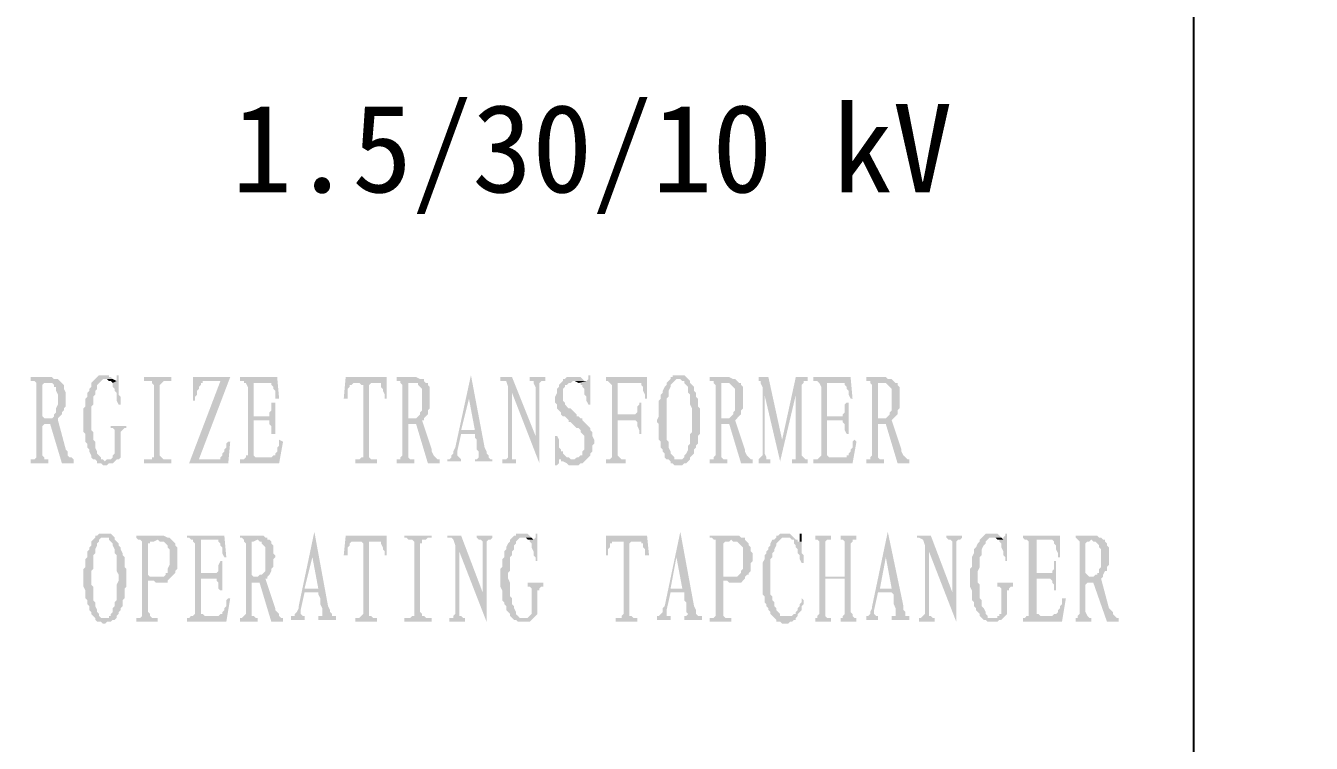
# Model space of a CAD drawing. Header units: millimetres. Extents: x 104637 to 116395, y -154925 to -148478.
# Drawn here: x 108614.83 to 108651.72, y -149843.07 to -149822.48 of the extents above; entities that cross this region are included whole.
import ezdxf

# ---------------------------------------------------------------- set-up
doc = ezdxf.new("R2010")
doc.units = ezdxf.units.MM
doc.header["$LTSCALE"] = 13
doc.linetypes.add('CENTER', pattern=[50.8, 31.75, -6.35, 6.35, -6.35])
doc.layers.get('0').update_dxf_attribs({"color": 1, "linetype": 'CENTER'})
for name, color, linetype in [('1', 4, 'Continuous'), ('2', 3, 'Continuous'), ('PDF_Geometry', 7, 'Continuous')]:
    doc.layers.add(name, color=color, linetype=linetype)
doc.styles.add('PDF FangSong', font='simfang.ttf')
doc.styles.get("Standard").update_dxf_attribs({"font": 'gbenor.shx', "bigfont": 'gbcbig.shx'})
doc.dimstyles.new('郁文书', dxfattribs={"dimscale": 15, "dimtxt": 3.5, "dimasz": 2.5, "dimexe": 1.5, "dimexo": 0, "dimgap": 0.5, "dimtad": 1, "dimtoh": 1, "dimtxsty": 'Standard', "dimcen": 2.5, "dimclrd": 3, "dimclre": 3, "dimclrt": 2, "dimadec": 0, "dimazin": 0, "dimtfac": 1, "dimtmove": 0, "dimatfit": 2, "dimfxl": 1, "dimarcsym": 0})

# ---------------------------------------------------------------- blocks, each defined once
blk = doc.blocks.new('A$C344F5E2E')
at = {"layer": '2', "linetype": 'Continuous', "transparency": 33554559}
for points in [[(112.149, 61.822), (111.587, 61.822), (111.587, 61.71), (111.643, 61.71), (111.699, 61.71), (111.756, 61.653), (111.756, 61.597), (111.756, 59.575), (111.756, 59.519), (111.699, 59.463), (111.587, 59.463), (111.587, 59.351), (112.093, 59.351), (112.093, 59.463), (112.036, 59.463), (111.98, 59.463), (111.98, 59.519), (111.924, 59.575), (111.924, 60.418), (111.98, 60.474), (112.036, 60.474), (112.093, 60.474), (112.149, 60.474), (112.373, 60.586), (112.093, 60.642), (112.036, 60.642), (111.98, 60.642), (111.924, 60.699), (111.924, 61.597), (111.98, 61.653), (112.036, 61.653), (112.093, 61.653), (112.486, 61.653), (112.43, 61.71), (112.373, 61.766), (112.317, 61.766), (112.261, 61.766), (112.205, 61.822)], [(112.486, 61.653), (112.093, 61.653), (112.149, 61.653), (112.205, 61.653), (112.261, 61.597), (112.261, 61.541), (112.317, 61.541), (112.317, 61.485), (112.317, 61.429), (112.373, 61.316), (112.373, 61.26), (112.373, 61.148), (112.373, 61.092), (112.373, 61.036), (112.317, 60.923), (112.317, 60.867), (112.317, 60.811), (112.261, 60.755), (112.261, 60.699), (112.205, 60.642), (112.149, 60.642), (112.093, 60.642), (112.373, 60.586), (112.373, 60.642), (112.43, 60.699), (112.486, 60.755), (112.486, 60.811), (112.542, 60.867), (112.542, 60.923), (112.598, 60.979), (112.598, 61.036), (112.598, 61.148), (112.598, 61.204), (112.598, 61.316), (112.598, 61.373), (112.542, 61.485), (112.542, 61.541), (112.542, 61.597)], [(113.721, 61.878), (113.665, 61.878), (113.553, 61.878), (113.497, 61.822), (113.441, 61.766), (113.384, 61.71), (113.328, 61.653), (113.328, 61.541), (113.272, 61.485), (113.272, 61.429), (113.216, 61.373), (113.216, 61.316), (113.216, 61.26), (113.16, 61.204), (113.16, 61.148), (113.16, 61.092), (113.16, 60.979), (113.104, 60.923), (113.104, 60.867), (113.104, 60.755), (113.104, 60.699), (113.104, 60.586), (113.104, 60.53), (113.104, 60.418), (113.104, 60.362), (113.104, 60.249), (113.16, 60.193), (113.16, 60.137), (113.16, 60.025), (113.16, 59.968), (113.216, 59.912), (113.216, 59.856), (113.216, 59.8), (113.272, 59.744), (113.272, 59.688), (113.328, 59.575), (113.328, 59.519), (113.384, 59.463), (113.441, 59.463), (113.497, 59.407), (113.497, 59.351), (113.553, 59.351), (113.609, 59.351), (113.665, 59.294), (113.721, 59.294), (113.778, 59.294), (113.834, 59.351), (113.89, 59.351), (113.946, 59.351), (114.002, 59.407), (113.721, 59.407), (113.665, 59.463), (113.609, 59.463), (113.609, 59.519), (113.553, 59.575), (113.497, 59.631), (113.497, 59.688), (113.441, 59.8), (113.441, 59.912), (113.441, 59.968), (113.384, 60.025), (113.384, 60.081), (113.384, 60.137), (113.384, 60.249), (113.328, 60.305), (113.328, 60.362), (113.328, 60.474), (113.328, 60.53), (113.328, 60.642), (113.328, 60.699), (113.328, 60.811), (113.328, 60.867), (113.328, 60.979), (113.384, 61.036), (113.384, 61.092), (113.384, 61.204), (113.384, 61.26), (113.441, 61.316), (113.441, 61.373), (113.441, 61.429), (113.497, 61.485), (113.497, 61.597), (113.553, 61.653), (113.609, 61.71), (113.665, 61.766), (113.721, 61.766), (113.946, 61.766), (113.89, 61.822), (113.834, 61.822), (113.834, 61.878), (113.778, 61.878)], [(113.946, 61.766), (113.721, 61.766), (113.778, 61.766), (113.834, 61.71), (113.89, 61.71), (113.946, 61.653), (114.058, 61.71)], [(114.115, 61.878), (114.058, 61.878), (114.058, 61.822), (114.058, 61.71), (113.946, 61.653), (113.946, 61.597), (113.946, 61.541), (114.002, 61.485), (114.002, 61.429), (114.058, 61.373), (114.058, 61.26), (114.058, 61.148), (114.115, 61.036), (114.171, 61.036), (114.171, 61.092), (114.171, 61.204), (114.171, 61.26), (114.115, 61.316), (114.115, 61.429), (114.115, 61.485), (114.115, 61.541), (114.115, 61.597), (114.115, 61.653), (114.115, 61.71), (114.115, 61.822)], [(115.631, 61.822), (114.845, 61.822), (114.845, 61.71), (114.957, 61.71), (115.013, 61.71), (115.069, 61.71), (115.069, 61.653), (115.126, 61.597), (115.126, 61.541), (115.126, 59.575), (115.126, 59.519), (115.069, 59.519), (115.069, 59.463), (115.013, 59.463), (114.901, 59.463), (114.845, 59.463), (114.845, 59.351), (115.631, 59.351), (115.631, 59.463), (115.575, 59.463), (115.519, 59.463), (115.463, 59.463), (115.406, 59.463), (115.35, 59.519), (115.294, 59.575), (115.294, 61.597), (115.35, 61.653), (115.406, 61.71), (115.463, 61.71), (115.519, 61.71), (115.631, 61.71)], [(117.316, 61.822), (117.035, 61.71), (116.137, 59.351), (116.417, 59.463)], [(117.316, 61.822), (116.249, 61.822), (116.249, 61.148), (116.305, 61.148), (116.305, 61.26), (116.361, 61.316), (116.361, 61.429), (116.417, 61.485), (116.417, 61.541), (116.474, 61.597), (116.474, 61.653), (116.53, 61.653), (116.53, 61.71), (117.035, 61.71)], [(118.664, 61.822), (117.597, 61.822), (117.597, 61.71), (117.653, 61.71), (117.709, 61.71), (117.709, 61.653), (118.439, 61.653), (118.496, 61.653), (118.496, 61.597), (118.552, 61.541), (118.552, 61.485), (118.608, 61.429), (118.608, 61.316), (118.608, 61.204), (118.72, 61.204)], [(117.709, 61.653), (117.765, 61.653), (117.822, 61.541), (117.822, 59.575), (117.765, 59.575), (117.765, 59.519), (117.709, 59.463), (118.159, 59.519), (118.102, 59.519), (118.046, 59.519), (117.99, 59.575), (117.99, 59.631), (117.99, 60.586), (118.383, 60.586), (117.99, 60.699), (117.99, 61.653), (118.439, 61.653)], [(121.809, 61.822), (120.63, 61.822), (120.574, 61.204), (120.686, 61.204), (120.686, 61.316), (120.686, 61.429), (120.686, 61.485), (120.742, 61.541), (120.742, 61.597), (120.798, 61.597), (120.855, 61.653), (120.911, 61.653)], [(121.809, 61.822), (120.911, 61.653), (121.585, 61.653), (121.641, 61.653), (121.641, 61.597), (121.641, 61.541), (121.697, 61.485), (121.697, 61.429), (121.753, 61.316), (121.753, 61.204), (121.809, 61.204)], [(120.911, 61.653), (120.967, 61.653), (121.023, 61.653), (121.079, 61.597), (121.135, 61.597), (121.135, 59.575), (121.135, 59.519), (121.079, 59.519), (121.023, 59.463), (120.967, 59.463), (120.911, 59.463), (120.911, 59.351), (121.529, 59.351), (121.529, 59.463), (121.472, 59.463), (121.416, 59.463), (121.36, 59.463), (121.304, 59.519), (121.304, 59.575), (121.304, 61.597), (121.36, 61.653), (121.416, 61.653), (121.529, 61.653), (121.585, 61.653)], [(122.596, 61.822), (122.09, 61.822), (122.09, 61.71), (122.146, 61.71), (122.203, 61.71), (122.203, 61.653), (122.259, 61.597), (122.259, 59.575), (122.203, 59.519), (122.203, 59.463), (122.146, 59.463), (122.09, 59.463), (122.09, 59.351), (122.596, 59.351), (122.596, 59.463), (122.54, 59.463), (122.483, 59.463), (122.427, 59.519), (122.427, 59.575), (122.427, 60.418), (122.427, 60.474), (122.483, 60.474), (122.54, 60.474), (122.652, 60.474), (122.82, 60.586), (122.877, 60.586), (122.54, 60.642), (122.483, 60.642), (122.427, 60.642), (122.427, 60.699), (122.427, 61.597), (122.427, 61.653), (122.483, 61.653), (122.596, 61.653), (122.933, 61.653), (122.877, 61.71), (122.877, 61.766), (122.82, 61.766), (122.764, 61.766), (122.652, 61.822)], [(122.933, 61.653), (122.596, 61.653), (122.652, 61.653), (122.708, 61.653), (122.708, 61.597), (122.764, 61.541), (122.82, 61.485), (122.82, 61.429), (122.82, 61.316), (122.82, 61.26), (122.82, 61.148), (122.82, 61.092), (122.82, 61.036), (122.82, 60.923), (122.82, 60.867), (122.764, 60.811), (122.764, 60.755), (122.708, 60.699), (122.652, 60.642), (122.596, 60.642), (122.54, 60.642), (122.877, 60.586), (122.877, 60.642), (122.933, 60.699), (122.989, 60.755), (122.989, 60.811), (122.989, 60.867), (123.045, 60.923), (123.045, 60.979), (123.045, 61.036), (123.045, 61.148), (123.045, 61.204), (123.045, 61.316), (123.045, 61.373), (123.045, 61.485), (123.045, 61.541), (122.989, 61.597), (122.989, 61.653)], [(124.225, 61.878), (123.775, 59.8), (123.719, 59.688), (123.719, 59.631), (123.663, 59.575), (123.663, 59.519), (123.607, 59.463), (123.551, 59.463), (123.551, 59.407), (123.944, 59.407), (123.944, 59.463), (123.888, 59.519), (123.831, 59.575), (123.831, 59.688), (123.944, 60.193), (124.337, 60.193), (123.944, 60.305), (124.168, 61.204)], [(124.225, 61.878), (124.168, 61.204), (124.337, 60.305), (123.944, 60.305), (124.337, 60.193), (124.337, 60.081), (124.393, 60.025), (124.393, 59.968), (124.393, 59.856), (124.393, 59.8), (124.393, 59.744), (124.449, 59.688), (124.449, 59.631), (124.449, 59.575), (124.449, 59.519), (124.393, 59.463), (124.337, 59.463), (124.337, 59.407), (124.842, 59.407), (124.842, 59.463), (124.786, 59.463), (124.73, 59.519), (124.73, 59.575), (124.674, 59.631), (124.674, 59.688), (124.618, 59.8)], [(125.404, 61.822), (125.067, 61.822), (125.067, 61.71), (125.123, 61.71), (125.179, 61.71), (125.236, 61.71), (125.292, 61.541), (125.404, 61.373), (126.19, 59.351), (126.078, 60.137)], [(126.359, 61.822), (125.91, 61.822), (125.91, 61.71), (125.966, 61.71), (126.022, 61.71), (126.022, 61.653), (126.078, 61.541), (126.078, 60.137), (126.19, 59.351), (126.19, 61.597), (126.19, 61.653), (126.247, 61.71), (126.359, 61.71)], [(127.089, 61.822), (127.033, 61.822), (126.977, 61.822), (126.921, 61.766), (126.864, 61.766), (126.864, 61.71), (126.808, 61.653), (126.752, 61.597), (126.752, 61.541), (126.696, 61.485), (126.696, 61.429), (126.696, 61.373), (126.64, 61.26), (126.64, 61.204), (126.64, 61.092), (126.696, 61.036), (126.696, 60.979), (126.696, 60.923), (126.752, 60.867), (126.808, 60.811), (126.808, 60.755), (126.864, 60.699), (126.921, 60.699), (126.977, 60.642), (127.033, 60.586), (127.033, 60.53), (127.089, 60.53), (127.145, 60.474), (127.201, 60.418), (127.258, 60.362), (127.314, 60.362), (127.37, 60.305), (127.37, 60.249), (127.426, 60.193), (127.482, 60.137), (127.482, 60.081), (127.482, 60.025), (127.482, 59.968), (127.482, 59.856), (127.482, 59.8), (127.482, 59.744), (127.426, 59.688), (127.426, 59.631), (127.426, 59.575), (127.37, 59.575), (127.314, 59.519), (127.258, 59.519), (127.201, 59.463), (127.145, 59.463), (126.752, 59.463), (126.808, 59.463), (126.808, 59.407), (126.864, 59.407), (126.977, 59.351), (127.033, 59.294), (127.089, 59.294), (127.201, 59.294), (127.258, 59.294), (127.314, 59.294), (127.37, 59.351), (127.426, 59.351), (127.482, 59.407), (127.538, 59.463), (127.595, 59.519), (127.651, 59.575), (127.651, 59.631), (127.707, 59.688), (127.707, 59.744), (127.707, 59.856), (127.763, 59.912), (127.763, 59.968), (127.763, 60.025), (127.707, 60.137), (127.707, 60.193), (127.707, 60.249), (127.651, 60.305), (127.651, 60.362), (127.595, 60.418), (127.538, 60.474), (127.482, 60.53), (127.426, 60.586), (127.426, 60.642), (127.37, 60.642), (127.314, 60.699), (127.258, 60.699), (127.258, 60.755), (127.201, 60.811), (127.145, 60.867), (127.089, 60.923), (127.033, 60.923), (126.977, 60.979), (126.921, 61.036), (126.921, 61.092), (126.864, 61.148), (126.864, 61.204), (126.864, 61.26), (126.864, 61.316), (126.864, 61.373), (126.864, 61.485), (126.921, 61.541), (126.921, 61.597), (126.977, 61.597), (127.033, 61.653), (127.089, 61.653), (127.145, 61.71), (127.201, 61.71), (127.482, 61.71), (127.426, 61.766), (127.37, 61.822), (127.314, 61.822), (127.258, 61.822), (127.201, 61.822)], [(127.482, 61.71), (127.201, 61.71), (127.314, 61.653), (127.538, 61.71)], [(127.651, 61.878), (127.595, 61.878), (127.595, 61.766), (127.538, 61.71), (127.314, 61.653), (127.37, 61.653), (127.37, 61.597), (127.426, 61.597), (127.426, 61.541), (127.482, 61.485), (127.482, 61.429), (127.482, 61.316), (127.538, 61.26), (127.538, 61.148), (127.595, 61.036), (127.651, 61.036)], [(129.28, 61.822), (128.1, 61.822), (128.1, 61.71), (128.156, 61.71), (129.111, 61.653), (129.111, 61.597), (129.167, 61.541), (129.167, 61.485), (129.167, 61.429), (129.223, 61.316), (129.223, 61.204), (129.28, 61.204)], [(128.156, 61.71), (128.212, 61.653), (128.269, 61.597), (128.269, 61.541), (128.269, 59.519), (128.212, 59.463), (128.156, 59.463), (128.1, 59.463), (128.1, 59.351), (128.662, 59.351), (128.662, 59.463), (128.606, 59.463), (128.549, 59.463), (128.493, 59.519), (128.437, 59.575), (128.437, 60.586), (128.943, 60.586), (128.437, 60.755), (128.437, 61.653), (129.111, 61.653)], [(130.234, 61.878), (130.178, 61.878), (130.066, 61.878), (130.01, 61.878), (130.01, 61.822), (129.954, 61.822), (129.954, 61.766), (129.897, 61.71), (129.841, 61.653), (129.841, 61.597), (129.785, 61.541), (129.729, 61.429), (129.729, 61.373), (129.673, 61.316), (129.673, 61.26), (129.673, 61.204), (129.617, 61.148), (129.617, 61.092), (129.617, 60.979), (129.617, 60.923), (129.617, 60.867), (129.617, 60.755), (129.617, 60.699), (129.56, 60.586), (129.56, 60.53), (129.617, 60.474), (129.617, 60.418), (129.617, 60.305), (129.617, 60.249), (129.617, 60.193), (129.617, 60.081), (129.617, 60.025), (129.673, 59.968), (129.673, 59.912), (129.673, 59.8), (129.729, 59.744), (129.729, 59.688), (129.785, 59.631), (129.785, 59.519), (129.841, 59.463), (129.897, 59.463), (130.234, 59.463), (130.178, 59.463), (130.122, 59.463), (130.066, 59.463), (130.066, 59.519), (130.01, 59.575), (129.954, 59.631), (129.954, 59.688), (129.897, 59.8), (129.897, 59.856), (129.897, 59.912), (129.897, 59.968), (129.841, 60.025), (129.841, 60.081), (129.841, 60.193), (129.841, 60.249), (129.841, 60.362), (129.841, 60.418), (129.841, 60.53), (129.841, 60.586), (129.841, 60.642), (129.841, 60.699), (129.841, 60.811), (129.841, 60.867), (129.841, 60.979), (129.841, 61.036), (129.841, 61.092), (129.841, 61.204), (129.897, 61.26), (129.897, 61.316), (129.897, 61.373), (129.897, 61.429), (129.954, 61.541), (129.954, 61.597), (130.01, 61.653), (130.066, 61.71), (130.122, 61.766), (130.178, 61.766), (130.459, 61.766), (130.403, 61.822), (130.347, 61.878), (130.291, 61.878)], [(130.459, 61.766), (130.178, 61.766), (130.234, 61.766), (130.291, 61.71), (130.347, 61.71), (130.347, 61.653), (130.403, 61.597), (130.459, 61.541), (130.459, 61.429), (130.459, 61.373), (130.515, 61.316), (130.515, 61.204), (130.515, 61.148), (130.515, 61.092), (130.515, 61.036), (130.571, 60.923), (130.571, 60.867), (130.571, 60.755), (130.571, 60.699), (130.571, 60.586), (130.571, 60.53), (130.571, 60.418), (130.571, 60.362), (130.571, 60.249), (130.515, 60.193), (130.515, 60.137), (130.515, 60.025), (130.515, 59.968), (130.515, 59.912), (130.459, 59.856), (130.459, 59.8), (130.459, 59.744), (130.403, 59.631), (130.347, 59.575), (130.347, 59.519), (130.291, 59.463), (130.234, 59.463), (129.897, 59.463), (129.954, 59.407), (129.954, 59.351), (130.01, 59.351), (130.066, 59.294), (130.122, 59.294), (130.178, 59.294), (130.234, 59.294), (130.291, 59.294), (130.347, 59.351), (130.403, 59.351), (130.459, 59.407), (130.515, 59.463), (130.515, 59.519), (130.571, 59.575), (130.628, 59.631), (130.628, 59.688), (130.628, 59.744), (130.684, 59.8), (130.684, 59.856), (130.74, 59.912), (130.74, 59.968), (130.74, 60.081), (130.74, 60.137), (130.796, 60.193), (130.796, 60.305), (130.796, 60.362), (130.796, 60.418), (130.796, 60.53), (130.796, 60.586), (130.796, 60.642), (130.796, 60.755), (130.796, 60.811), (130.796, 60.923), (130.74, 60.979), (130.74, 61.036), (130.74, 61.148), (130.74, 61.204), (130.684, 61.26), (130.684, 61.316), (130.684, 61.373), (130.628, 61.429), (130.628, 61.541), (130.571, 61.597), (130.515, 61.653), (130.515, 61.71)], [(131.582, 61.822), (131.077, 61.822), (131.077, 61.71), (131.133, 61.71), (131.189, 61.71), (131.189, 61.653), (131.245, 61.597), (131.245, 59.575), (131.189, 59.519), (131.189, 59.463), (131.133, 59.463), (131.077, 59.463), (131.077, 59.351), (131.582, 59.351), (131.582, 59.463), (131.526, 59.463), (131.47, 59.463), (131.414, 59.519), (131.414, 59.575), (131.414, 60.418), (131.414, 60.474), (131.47, 60.474), (131.526, 60.474), (131.639, 60.474), (131.807, 60.586), (131.526, 60.642), (131.47, 60.642), (131.414, 60.642), (131.414, 60.699), (131.414, 61.597), (131.414, 61.653), (131.47, 61.653), (131.526, 61.653), (131.919, 61.653), (131.863, 61.71), (131.807, 61.766), (131.751, 61.766), (131.639, 61.822)], [(131.919, 61.653), (131.526, 61.653), (131.639, 61.653), (131.695, 61.597), (131.751, 61.541), (131.807, 61.485), (131.807, 61.429), (131.807, 61.316), (131.807, 61.26), (131.807, 61.148), (131.807, 61.092), (131.807, 61.036), (131.807, 60.923), (131.807, 60.867), (131.751, 60.811), (131.751, 60.755), (131.695, 60.699), (131.639, 60.642), (131.582, 60.642), (131.526, 60.642), (131.807, 60.586), (131.863, 60.642), (131.919, 60.699), (131.976, 60.755), (131.976, 60.811), (131.976, 60.867), (132.032, 60.923), (132.032, 60.979), (132.032, 61.036), (132.032, 61.148), (132.032, 61.204), (132.032, 61.316), (132.032, 61.373), (132.032, 61.485), (132.032, 61.541), (131.976, 61.597), (131.976, 61.653)], [(132.762, 61.822), (132.481, 61.822), (132.481, 61.71), (132.537, 61.71), (132.537, 61.653), (132.593, 61.541), (132.65, 61.316), (133.099, 59.407), (133.155, 60.025)], [(133.885, 61.822), (133.548, 61.822), (133.155, 60.025), (133.099, 59.407), (133.548, 61.316), (133.717, 61.541), (133.717, 61.597), (133.773, 61.653), (133.773, 61.71), (133.829, 61.71), (133.885, 61.71)], [(135.121, 61.822), (134.054, 61.822), (134.054, 61.71), (134.11, 61.71), (134.166, 61.71), (134.222, 61.653), (134.896, 61.653), (134.952, 61.653), (134.952, 61.597), (135.009, 61.541), (135.009, 61.485), (135.065, 61.429), (135.065, 61.316), (135.121, 61.204), (135.177, 61.204)], [(134.222, 61.653), (134.278, 61.541), (134.278, 59.575), (134.222, 59.519), (134.166, 59.463), (134.615, 59.519), (134.559, 59.519), (134.503, 59.519), (134.447, 59.575), (134.447, 59.631), (134.447, 60.586), (134.896, 60.586), (134.447, 60.699), (134.447, 61.653), (134.896, 61.653)], [(136.076, 61.822), (135.57, 61.822), (135.57, 61.71), (135.626, 61.71), (135.683, 61.71), (135.683, 61.653), (135.739, 61.597), (135.739, 59.575), (135.683, 59.519), (135.683, 59.463), (135.626, 59.463), (135.57, 59.463), (135.57, 59.351), (136.076, 59.351), (136.076, 59.463), (136.02, 59.463), (135.963, 59.463), (135.907, 59.519), (135.907, 59.575), (135.907, 60.418), (135.907, 60.474), (135.963, 60.474), (136.02, 60.474), (136.132, 60.474), (136.3, 60.586), (136.02, 60.642), (135.963, 60.642), (135.907, 60.642), (135.907, 60.699), (135.907, 61.597), (135.907, 61.653), (135.963, 61.653), (136.02, 61.653), (136.413, 61.653), (136.357, 61.71), (136.3, 61.766), (136.188, 61.766), (136.132, 61.822)], [(136.413, 61.653), (136.02, 61.653), (136.076, 61.653), (136.132, 61.653), (136.188, 61.597), (136.244, 61.541), (136.3, 61.485), (136.3, 61.429), (136.3, 61.316), (136.3, 61.26), (136.3, 61.148), (136.3, 61.092), (136.3, 61.036), (136.3, 60.923), (136.3, 60.867), (136.244, 60.811), (136.244, 60.755), (136.188, 60.699), (136.132, 60.642), (136.076, 60.642), (136.02, 60.642), (136.3, 60.586), (136.357, 60.642), (136.413, 60.699), (136.469, 60.755), (136.469, 60.811), (136.469, 60.867), (136.525, 60.923), (136.525, 60.979), (136.525, 61.036), (136.525, 61.148), (136.525, 61.204), (136.525, 61.316), (136.525, 61.373), (136.525, 61.485), (136.525, 61.541), (136.469, 61.597), (136.469, 61.653)], [(125.292, 61.541), (125.292, 59.575), (125.292, 59.519), (125.236, 59.463), (125.179, 59.463), (125.123, 59.463), (125.123, 59.351), (125.516, 59.351), (125.516, 59.463), (125.46, 59.463), (125.404, 59.463), (125.404, 59.519), (125.404, 59.575), (125.404, 61.373)], [(132.593, 61.541), (132.593, 59.575), (132.537, 59.519), (132.481, 59.463), (132.481, 59.351), (132.818, 59.351), (132.818, 59.463), (132.762, 59.463), (132.706, 59.463), (132.706, 59.519), (132.65, 59.631), (132.65, 61.316)], [(133.717, 61.541), (133.548, 61.316), (133.548, 59.575), (133.548, 59.519), (133.548, 59.463), (133.492, 59.463), (133.436, 59.463), (133.436, 59.351), (133.885, 59.351), (133.885, 59.463), (133.829, 59.463), (133.773, 59.519), (133.717, 59.575)], [(118.608, 61.092), (118.496, 61.092), (118.496, 61.036), (118.496, 60.979), (118.496, 60.867), (118.439, 60.811), (118.439, 60.755), (118.439, 60.699), (117.99, 60.699), (118.383, 60.586), (118.439, 60.586), (118.439, 60.53), (118.439, 60.474), (118.496, 60.418), (118.496, 60.305), (118.496, 60.193), (118.608, 60.193)], [(129.111, 61.092), (129.055, 61.092), (129.055, 61.036), (128.999, 60.979), (128.999, 60.867), (128.999, 60.811), (128.943, 60.755), (128.437, 60.755), (128.943, 60.586), (128.999, 60.53), (128.999, 60.474), (128.999, 60.418), (129.055, 60.305), (129.055, 60.193), (129.111, 60.193)], [(135.065, 61.092), (135.009, 61.092), (134.952, 61.036), (134.952, 60.979), (134.952, 60.867), (134.952, 60.811), (134.896, 60.755), (134.896, 60.699), (134.447, 60.699), (134.896, 60.586), (134.896, 60.53), (134.952, 60.474), (134.952, 60.418), (134.952, 60.305), (135.009, 60.193), (135.065, 60.193)], [(112.373, 60.586), (112.149, 60.474), (112.486, 59.351), (112.823, 59.351), (112.823, 59.463), (112.767, 59.519), (112.71, 59.519), (112.654, 59.575), (112.654, 59.688), (112.598, 59.744)], [(122.82, 60.586), (122.652, 60.474), (122.989, 59.351), (123.326, 59.351), (123.326, 59.463), (123.27, 59.463), (123.214, 59.519), (123.157, 59.575), (123.101, 59.688), (123.101, 59.744)], [(131.807, 60.586), (131.639, 60.474), (131.976, 59.351), (132.313, 59.351), (132.313, 59.463), (132.256, 59.463), (132.2, 59.519), (132.144, 59.575), (132.088, 59.688), (132.088, 59.744)], [(136.3, 60.586), (136.132, 60.474), (136.469, 59.351), (136.806, 59.351), (136.806, 59.463), (136.75, 59.463), (136.694, 59.519), (136.637, 59.575), (136.581, 59.688), (136.581, 59.744)], [(114.339, 60.418), (113.89, 60.418), (113.89, 60.362), (113.946, 60.362), (114.002, 60.305), (114.002, 60.249), (114.002, 60.137), (114.002, 60.025), (114.002, 59.912), (114.002, 59.856), (114.002, 59.744), (114.002, 59.688), (114.002, 59.631), (113.946, 59.575), (113.946, 59.519), (113.89, 59.463), (113.834, 59.463), (113.778, 59.463), (113.721, 59.407), (114.002, 59.407), (114.058, 59.463), (114.115, 59.463), (114.171, 59.519), (114.171, 59.575), (114.171, 60.193), (114.171, 60.249), (114.227, 60.305), (114.283, 60.362), (114.339, 60.362)], [(117.316, 59.968), (117.26, 59.968), (117.204, 59.912), (117.204, 59.8), (117.148, 59.744), (117.148, 59.688), (117.091, 59.631), (117.091, 59.575), (117.035, 59.519), (117.035, 59.463), (116.417, 59.463), (116.137, 59.351), (117.26, 59.351)], [(118.72, 60.025), (118.72, 59.968), (118.72, 59.856), (118.664, 59.8), (118.664, 59.744), (118.664, 59.688), (118.608, 59.631), (118.608, 59.575), (118.552, 59.575), (118.496, 59.519), (118.439, 59.519), (118.383, 59.519), (118.327, 59.519), (118.215, 59.519), (118.159, 59.519), (117.709, 59.463), (117.653, 59.463), (117.597, 59.463), (117.597, 59.351), (118.72, 59.351), (118.833, 59.968)], [(126.696, 60.137), (126.64, 60.137), (126.64, 59.294), (126.696, 59.294), (126.752, 59.351), (126.752, 59.407), (126.752, 59.463), (127.145, 59.463), (127.089, 59.463), (127.033, 59.519), (126.977, 59.519), (126.921, 59.575), (126.864, 59.631), (126.864, 59.688), (126.808, 59.688), (126.808, 59.744), (126.752, 59.8), (126.752, 59.912), (126.752, 59.968), (126.752, 60.025)], [(135.233, 60.025), (135.177, 59.968), (135.177, 59.856), (135.177, 59.8), (135.121, 59.744), (135.121, 59.688), (135.065, 59.631), (135.065, 59.575), (135.009, 59.575), (135.009, 59.519), (134.952, 59.519), (134.84, 59.519), (134.784, 59.519), (134.728, 59.519), (134.615, 59.519), (134.166, 59.463), (134.11, 59.463), (134.054, 59.463), (134.054, 59.351), (135.177, 59.351), (135.289, 59.968)], [(113.721, 57.329), (113.665, 57.329), (113.609, 57.329), (113.553, 57.329), (113.497, 57.272), (113.441, 57.272), (113.441, 57.216), (113.384, 57.16), (113.328, 57.104), (113.328, 56.992), (113.272, 56.935), (113.272, 56.879), (113.216, 56.823), (113.216, 56.767), (113.216, 56.655), (113.16, 56.598), (113.16, 56.542), (113.16, 56.486), (113.16, 56.374), (113.104, 56.318), (113.104, 56.205), (113.104, 56.149), (113.104, 56.093), (113.104, 56.037), (113.104, 55.924), (113.104, 55.868), (113.104, 55.812), (113.16, 55.7), (113.16, 55.644), (113.16, 55.587), (113.16, 55.475), (113.216, 55.419), (113.216, 55.363), (113.216, 55.307), (113.272, 55.25), (113.272, 55.138), (113.328, 55.082), (113.328, 55.026), (113.384, 54.97), (113.441, 54.913), (113.721, 54.913), (113.665, 54.913), (113.609, 54.913), (113.553, 54.97), (113.553, 55.026), (113.497, 55.082), (113.497, 55.138), (113.441, 55.25), (113.441, 55.307), (113.441, 55.363), (113.384, 55.419), (113.384, 55.475), (113.384, 55.587), (113.384, 55.644), (113.384, 55.7), (113.384, 55.812), (113.328, 55.868), (113.328, 55.981), (113.328, 56.093), (113.328, 56.205), (113.328, 56.261), (113.384, 56.318), (113.384, 56.43), (113.384, 56.486), (113.384, 56.598), (113.384, 56.655), (113.384, 56.711), (113.441, 56.767), (113.441, 56.823), (113.441, 56.879), (113.497, 56.992), (113.497, 57.048), (113.553, 57.104), (113.553, 57.16), (113.609, 57.216), (113.665, 57.216), (113.721, 57.216), (114.002, 57.216), (113.946, 57.272), (113.89, 57.329), (113.834, 57.329), (113.778, 57.329)], [(114.002, 57.216), (113.721, 57.216), (113.778, 57.216), (113.834, 57.216), (113.834, 57.16), (113.89, 57.104), (113.946, 57.048), (113.946, 56.992), (114.002, 56.879), (114.002, 56.823), (114.002, 56.767), (114.058, 56.711), (114.058, 56.598), (114.058, 56.542), (114.058, 56.486), (114.058, 56.374), (114.058, 56.318), (114.058, 56.261), (114.115, 56.149), (114.115, 56.093), (114.115, 55.981), (114.058, 55.868), (114.058, 55.812), (114.058, 55.7), (114.058, 55.644), (114.058, 55.587), (114.058, 55.531), (114.058, 55.419), (114.002, 55.363), (114.002, 55.307), (114.002, 55.25), (113.946, 55.194), (113.946, 55.082), (113.89, 55.026), (113.89, 54.97), (113.834, 54.97), (113.834, 54.913), (113.778, 54.913), (113.721, 54.913), (113.441, 54.913), (113.441, 54.857), (113.497, 54.801), (113.553, 54.801), (113.609, 54.801), (113.665, 54.745), (113.721, 54.745), (113.778, 54.801), (113.834, 54.801), (113.89, 54.801), (113.946, 54.857), (114.002, 54.857), (114.058, 54.913), (114.058, 54.97), (114.115, 55.026), (114.115, 55.082), (114.171, 55.138), (114.171, 55.194), (114.227, 55.25), (114.227, 55.307), (114.227, 55.419), (114.283, 55.475), (114.283, 55.531), (114.283, 55.587), (114.283, 55.7), (114.283, 55.756), (114.339, 55.812), (114.339, 55.924), (114.339, 55.981), (114.339, 56.093), (114.339, 56.149), (114.339, 56.205), (114.339, 56.318), (114.283, 56.374), (114.283, 56.43), (114.283, 56.542), (114.283, 56.598), (114.283, 56.655), (114.227, 56.711), (114.227, 56.767), (114.171, 56.879), (114.171, 56.935), (114.115, 56.992), (114.115, 57.048), (114.058, 57.104), (114.002, 57.16)], [(115.238, 57.272), (114.62, 57.272), (114.62, 57.216), (114.676, 57.16), (114.732, 57.16), (115.238, 57.16), (115.294, 57.104), (115.35, 57.104), (115.406, 57.104), (115.463, 57.048), (115.519, 56.992), (115.519, 56.935), (115.575, 56.879), (115.575, 56.823), (115.575, 56.711), (115.575, 56.655), (115.575, 56.542), (115.575, 56.486), (115.575, 56.43), (115.519, 56.318), (115.519, 56.261), (115.519, 56.205), (115.463, 56.205), (115.463, 56.149), (115.406, 56.093), (115.35, 56.093), (115.294, 56.093), (115.238, 56.093), (115.575, 56.037), (115.631, 56.093), (115.687, 56.149), (115.743, 56.205), (115.743, 56.261), (115.8, 56.318), (115.8, 56.374), (115.8, 56.486), (115.8, 56.542), (115.8, 56.655), (115.8, 56.767), (115.8, 56.823), (115.8, 56.879), (115.8, 56.935), (115.743, 56.992), (115.743, 57.048), (115.687, 57.104), (115.631, 57.16), (115.575, 57.216), (115.519, 57.216), (115.406, 57.272), (115.35, 57.272), (115.294, 57.272)], [(117.148, 57.272), (116.08, 57.272), (116.08, 57.216), (116.137, 57.216), (116.193, 57.16), (116.249, 57.16), (116.979, 57.16), (116.979, 57.104), (117.035, 57.048), (117.035, 56.992), (117.091, 56.935), (117.091, 56.879), (117.091, 56.767), (117.148, 56.655), (117.204, 56.655)], [(118.102, 57.272), (117.597, 57.272), (117.597, 57.216), (117.653, 57.216), (117.709, 57.16), (117.709, 57.104), (117.765, 57.048), (117.765, 55.026), (117.709, 54.97), (117.653, 54.913), (117.597, 54.913), (117.597, 54.801), (118.102, 54.801), (118.102, 54.913), (118.046, 54.913), (117.99, 54.97), (117.934, 54.97), (117.934, 55.082), (117.934, 55.868), (117.934, 55.924), (117.99, 55.924), (118.046, 55.924), (118.159, 55.924), (118.327, 56.037), (118.383, 56.037), (118.046, 56.093), (117.99, 56.093), (117.934, 56.149), (117.934, 56.205), (117.934, 57.048), (117.934, 57.104), (117.99, 57.104), (118.102, 57.16), (118.439, 57.16), (118.383, 57.16), (118.383, 57.216), (118.327, 57.216), (118.271, 57.272), (118.159, 57.272)], [(119.731, 57.385), (119.282, 55.25), (119.282, 55.194), (119.226, 55.082), (119.17, 55.026), (119.17, 54.97), (119.113, 54.97), (119.057, 54.97), (119.057, 54.857), (119.45, 54.857), (119.45, 54.97), (119.394, 54.97), (119.338, 55.026), (119.338, 55.082), (119.338, 55.138), (119.45, 55.644), (119.844, 55.644), (119.45, 55.756), (119.675, 56.655)], [(119.731, 57.385), (119.675, 56.655), (119.844, 55.756), (119.45, 55.756), (119.844, 55.644), (119.844, 55.587), (119.9, 55.475), (119.9, 55.419), (119.9, 55.363), (119.9, 55.307), (119.956, 55.194), (119.956, 55.138), (119.956, 55.082), (119.956, 55.026), (119.956, 54.97), (119.9, 54.97), (119.844, 54.97), (119.844, 54.857), (120.349, 54.857), (120.349, 54.97), (120.293, 54.97), (120.237, 54.97), (120.237, 55.026), (120.181, 55.082), (120.181, 55.138), (120.124, 55.25)], [(121.809, 57.272), (120.63, 57.272), (120.574, 56.711), (120.686, 56.711), (120.686, 56.823), (120.686, 56.879), (120.686, 56.935), (120.742, 56.992), (120.742, 57.048), (120.798, 57.104), (120.855, 57.104), (120.911, 57.104)], [(121.809, 57.272), (120.911, 57.104), (121.585, 57.104), (121.641, 57.104), (121.641, 57.048), (121.697, 56.935), (121.697, 56.879), (121.753, 56.823), (121.753, 56.711), (121.809, 56.711)], [(123.101, 57.272), (122.315, 57.272), (122.315, 57.216), (122.371, 57.216), (122.427, 57.16), (122.483, 57.16), (122.54, 57.16), (122.596, 57.104), (122.596, 57.048), (122.596, 55.026), (122.596, 54.97), (122.54, 54.97), (122.483, 54.913), (122.427, 54.913), (122.315, 54.913), (122.315, 54.801), (123.101, 54.801), (123.101, 54.913), (122.989, 54.913), (122.933, 54.913), (122.877, 54.97), (122.82, 54.97), (122.82, 55.026), (122.764, 55.082), (122.764, 57.048), (122.82, 57.048), (122.82, 57.104), (122.82, 57.16), (122.877, 57.16), (122.933, 57.16), (122.989, 57.216), (123.101, 57.216)], [(123.944, 57.272), (123.551, 57.272), (123.551, 57.216), (123.663, 57.216), (123.719, 57.16), (123.775, 56.992), (123.888, 56.823), (124.674, 54.801), (124.562, 55.644)], [(124.842, 57.272), (124.393, 57.272), (124.393, 57.216), (124.449, 57.16), (124.505, 57.16), (124.562, 57.104), (124.562, 57.048), (124.562, 55.644), (124.674, 54.801), (124.674, 57.048), (124.674, 57.104), (124.73, 57.16), (124.786, 57.16), (124.842, 57.216)], [(125.685, 57.329), (125.629, 57.329), (125.573, 57.329), (125.516, 57.329), (125.516, 57.272), (125.46, 57.272), (125.404, 57.216), (125.348, 57.16), (125.348, 57.104), (125.292, 57.048), (125.236, 56.935), (125.236, 56.879), (125.179, 56.823), (125.179, 56.767), (125.179, 56.655), (125.123, 56.598), (125.123, 56.542), (125.123, 56.486), (125.123, 56.374), (125.067, 56.318), (125.067, 56.205), (125.067, 56.149), (125.067, 56.037), (125.067, 55.981), (125.067, 55.868), (125.067, 55.812), (125.123, 55.7), (125.123, 55.644), (125.123, 55.587), (125.123, 55.531), (125.123, 55.419), (125.179, 55.363), (125.179, 55.307), (125.236, 55.25), (125.236, 55.194), (125.236, 55.138), (125.292, 55.082), (125.348, 55.026), (125.348, 54.97), (125.404, 54.913), (125.46, 54.857), (125.516, 54.857), (125.573, 54.801), (125.629, 54.801), (125.685, 54.801), (125.741, 54.801), (125.853, 54.801), (125.91, 54.801), (125.966, 54.857), (125.685, 54.913), (125.629, 54.913), (125.573, 54.97), (125.516, 55.026), (125.516, 55.082), (125.46, 55.194), (125.46, 55.25), (125.404, 55.307), (125.404, 55.363), (125.404, 55.419), (125.404, 55.475), (125.348, 55.531), (125.348, 55.644), (125.348, 55.7), (125.348, 55.756), (125.348, 55.868), (125.348, 55.924), (125.292, 56.037), (125.292, 56.093), (125.292, 56.205), (125.348, 56.261), (125.348, 56.374), (125.348, 56.43), (125.348, 56.486), (125.348, 56.598), (125.348, 56.655), (125.404, 56.711), (125.404, 56.767), (125.404, 56.823), (125.46, 56.879), (125.46, 56.992), (125.516, 57.048), (125.516, 57.104), (125.573, 57.16), (125.629, 57.216), (125.685, 57.216), (125.966, 57.216), (125.91, 57.272), (125.853, 57.329), (125.797, 57.329), (125.741, 57.329)], [(125.966, 57.216), (125.685, 57.216), (125.741, 57.216), (125.797, 57.216), (125.853, 57.16), (125.91, 57.16), (126.022, 57.16)], [(126.134, 57.329), (126.078, 57.329), (126.078, 57.272), (126.078, 57.216), (126.022, 57.16), (125.91, 57.16), (125.91, 57.104), (125.966, 57.048), (125.966, 56.992), (125.966, 56.935), (126.022, 56.823), (126.022, 56.711), (126.078, 56.655), (126.078, 56.542), (126.134, 56.542), (126.134, 56.655), (126.134, 56.711), (126.134, 56.823), (126.134, 56.879), (126.134, 56.935), (126.134, 56.992), (126.134, 57.048), (126.134, 57.104), (126.134, 57.216), (126.134, 57.272)], [(129.28, 57.272), (128.1, 57.272), (128.1, 56.711), (128.156, 56.711), (128.156, 56.823), (128.156, 56.879), (128.212, 56.935), (128.212, 56.992), (128.212, 57.048), (128.269, 57.048), (128.269, 57.104), (128.325, 57.104), (128.437, 57.104)], [(129.28, 57.272), (128.437, 57.104), (129.111, 57.104), (129.111, 57.048), (129.167, 57.048), (129.167, 56.935), (129.223, 56.879), (129.223, 56.823), (129.223, 56.711), (129.336, 56.711)], [(130.234, 57.385), (129.785, 55.25), (129.729, 55.194), (129.729, 55.082), (129.673, 55.026), (129.617, 54.97), (129.56, 54.97), (129.56, 54.857), (129.954, 54.857), (129.954, 54.97), (129.841, 54.97), (129.841, 55.026), (129.841, 55.082), (129.841, 55.138), (129.954, 55.644), (130.347, 55.644), (129.954, 55.756), (130.122, 56.655)], [(130.234, 57.385), (130.122, 56.655), (130.291, 55.756), (129.954, 55.756), (130.347, 55.644), (130.347, 55.587), (130.347, 55.475), (130.347, 55.419), (130.403, 55.363), (130.403, 55.307), (130.403, 55.194), (130.403, 55.138), (130.403, 55.082), (130.459, 55.026), (130.403, 54.97), (130.347, 54.97), (130.347, 54.857), (130.852, 54.857), (130.852, 54.97), (130.796, 54.97), (130.74, 54.97), (130.684, 55.026), (130.684, 55.082), (130.684, 55.138), (130.628, 55.25)], [(131.695, 57.272), (131.077, 57.272), (131.077, 57.216), (131.133, 57.216), (131.189, 57.16), (131.245, 57.16), (131.695, 57.16), (131.751, 57.104), (131.807, 57.104), (131.863, 57.104), (131.919, 57.048), (131.976, 56.992), (132.032, 56.935), (132.032, 56.879), (132.032, 56.823), (132.032, 56.711), (132.032, 56.655), (132.032, 56.542), (132.032, 56.486), (132.032, 56.43), (132.032, 56.318), (131.976, 56.261), (131.976, 56.205), (131.919, 56.149), (131.863, 56.093), (131.807, 56.093), (131.751, 56.093), (131.695, 56.093), (132.088, 56.037), (132.088, 56.093), (132.144, 56.149), (132.2, 56.149), (132.2, 56.205), (132.256, 56.261), (132.256, 56.318), (132.256, 56.374), (132.256, 56.486), (132.313, 56.542), (132.313, 56.655), (132.313, 56.767), (132.256, 56.823), (132.256, 56.879), (132.256, 56.935), (132.2, 56.992), (132.2, 57.048), (132.144, 57.104), (132.088, 57.16), (132.088, 57.216), (132.032, 57.216), (131.976, 57.216), (131.919, 57.272), (131.863, 57.272), (131.751, 57.272)], [(132.987, 57.272), (132.987, 57.216), (132.93, 57.16), (132.874, 57.16), (132.818, 57.048), (132.818, 56.992), (132.762, 56.935), (132.762, 56.879), (132.706, 56.823), (132.706, 56.767), (132.65, 56.711), (132.65, 56.655), (132.65, 56.598), (132.593, 56.486), (132.593, 56.43), (132.593, 56.374), (132.593, 56.261), (132.593, 56.205), (132.593, 56.149), (132.593, 56.037), (132.593, 55.924), (132.593, 55.868), (132.593, 55.812), (132.593, 55.7), (132.593, 55.644), (132.593, 55.587), (132.65, 55.531), (132.65, 55.419), (132.65, 55.363), (132.706, 55.307), (132.706, 55.25), (132.762, 55.194), (132.762, 55.138), (132.818, 55.082), (132.818, 55.026), (132.874, 54.97), (132.93, 54.913), (132.987, 54.857), (132.987, 54.801), (133.043, 54.801), (133.099, 54.801), (133.155, 54.745), (133.211, 54.745), (133.267, 54.745), (133.324, 54.745), (133.38, 54.801), (133.436, 54.801), (133.492, 54.857), (133.548, 54.857), (133.548, 54.913), (133.324, 54.97), (133.267, 54.97), (133.211, 54.97), (133.155, 54.97), (133.099, 54.97), (133.099, 55.026), (133.043, 55.082), (132.987, 55.138), (132.987, 55.194), (132.93, 55.25), (132.93, 55.307), (132.93, 55.363), (132.874, 55.419), (132.874, 55.475), (132.874, 55.531), (132.818, 55.587), (132.818, 55.7), (132.818, 55.756), (132.818, 55.812), (132.818, 55.924), (132.818, 55.981), (132.818, 56.093), (132.818, 56.205), (132.818, 56.261), (132.818, 56.374), (132.818, 56.43), (132.818, 56.486), (132.818, 56.598), (132.874, 56.655), (132.874, 56.711), (132.874, 56.767), (132.93, 56.823), (132.93, 56.879), (132.987, 56.992), (132.987, 57.048), (133.043, 57.104), (133.099, 57.16), (133.155, 57.216), (133.211, 57.216)], [(133.267, 57.329), (133.211, 57.329), (133.155, 57.329), (133.099, 57.329), (133.043, 57.272), (132.987, 57.272), (133.211, 57.216), (133.267, 57.216), (133.324, 57.216), (133.38, 57.216), (133.436, 57.16), (133.492, 57.16), (133.492, 57.104), (133.492, 57.048), (133.548, 56.992), (133.548, 56.935), (133.604, 56.879), (133.604, 56.767), (133.661, 56.711), (133.661, 56.598), (133.717, 56.486), (133.773, 56.486), (133.773, 56.542), (133.773, 56.655), (133.773, 56.711), (133.717, 56.767), (133.717, 56.879), (133.717, 56.935), (133.717, 56.992), (133.717, 57.048), (133.717, 57.104), (133.661, 57.104), (133.604, 57.104), (133.604, 57.16), (133.548, 57.16), (133.492, 57.216), (133.436, 57.272), (133.38, 57.329), (133.324, 57.329)], [(133.717, 57.329), (133.661, 57.329), (133.661, 57.216), (133.661, 57.16), (133.661, 57.104), (133.717, 57.104), (133.717, 57.16), (133.717, 57.272)], [(134.559, 57.272), (134.11, 57.272), (134.11, 57.16), (134.166, 57.16), (134.222, 57.104), (134.222, 57.048), (134.222, 55.026), (134.166, 54.97), (134.166, 54.913), (134.11, 54.913), (134.11, 54.801), (134.559, 54.801), (134.559, 54.913), (134.503, 54.913), (134.447, 54.913), (134.391, 54.97), (134.391, 55.026), (134.391, 56.037), (134.952, 56.037), (134.391, 56.093), (134.391, 57.048), (134.391, 57.104), (134.447, 57.16), (134.503, 57.16), (134.559, 57.16)], [(135.289, 57.272), (134.84, 57.272), (134.84, 57.16), (134.896, 57.16), (134.952, 57.104), (134.952, 57.048), (134.952, 56.093), (134.391, 56.093), (134.952, 56.037), (134.952, 55.082), (134.952, 55.026), (134.896, 54.97), (134.896, 54.913), (134.84, 54.913), (134.84, 54.801), (135.289, 54.801), (135.289, 54.913), (135.233, 54.913), (135.177, 54.97), (135.177, 55.026), (135.121, 55.082), (135.121, 57.048), (135.177, 57.104), (135.177, 57.16), (135.233, 57.16), (135.289, 57.16)], [(136.188, 57.385), (135.739, 55.25), (135.739, 55.194), (135.683, 55.082), (135.683, 55.026), (135.626, 54.97), (135.57, 54.97), (135.57, 54.857), (135.907, 54.857), (135.907, 54.97), (135.851, 54.97), (135.795, 55.026), (135.795, 55.082), (135.795, 55.138), (135.907, 55.644), (136.3, 55.644), (135.963, 55.756), (136.132, 56.655)], [(136.188, 57.385), (136.132, 56.655), (136.3, 55.756), (135.963, 55.756), (136.3, 55.644), (136.357, 55.587), (136.357, 55.475), (136.357, 55.419), (136.357, 55.363), (136.357, 55.307), (136.413, 55.194), (136.413, 55.138), (136.413, 55.082), (136.413, 55.026), (136.413, 54.97), (136.3, 54.97), (136.3, 54.857), (136.806, 54.857), (136.806, 54.97), (136.75, 54.97), (136.694, 54.97), (136.694, 55.026), (136.694, 55.082), (136.637, 55.138), (136.637, 55.25)], [(137.424, 57.272), (137.031, 57.272), (137.031, 57.216), (137.087, 57.216), (137.199, 57.16), (137.255, 56.992), (137.368, 56.823), (138.154, 54.801), (138.042, 55.644)], [(138.322, 57.272), (137.873, 57.272), (137.873, 57.216), (137.929, 57.16), (137.985, 57.16), (138.042, 57.104), (138.042, 57.048), (138.042, 55.644), (138.154, 54.801), (138.154, 57.048), (138.154, 57.104), (138.21, 57.16), (138.266, 57.16), (138.322, 57.216)], [(139.165, 57.329), (139.109, 57.329), (139.053, 57.329), (138.996, 57.329), (138.94, 57.272), (138.884, 57.216), (138.828, 57.16), (138.828, 57.104), (138.772, 57.048), (138.716, 56.935), (138.659, 56.879), (138.659, 56.823), (138.659, 56.767), (138.603, 56.655), (138.603, 56.598), (138.603, 56.542), (138.603, 56.486), (138.603, 56.374), (138.547, 56.318), (138.547, 56.205), (138.547, 56.149), (138.547, 56.037), (138.547, 55.981), (138.547, 55.868), (138.547, 55.812), (138.603, 55.7), (138.603, 55.644), (138.603, 55.587), (138.603, 55.531), (138.603, 55.419), (138.659, 55.363), (138.659, 55.307), (138.659, 55.25), (138.716, 55.194), (138.716, 55.138), (138.772, 55.082), (138.828, 55.026), (138.828, 54.97), (138.884, 54.913), (138.94, 54.857), (138.996, 54.857), (139.053, 54.801), (139.109, 54.801), (139.165, 54.801), (139.221, 54.801), (139.277, 54.801), (139.333, 54.801), (139.39, 54.857), (139.446, 54.857), (139.165, 54.913), (139.109, 54.913), (139.053, 54.913), (139.053, 54.97), (138.996, 55.026), (138.996, 55.082), (138.94, 55.194), (138.884, 55.25), (138.884, 55.307), (138.884, 55.363), (138.884, 55.419), (138.828, 55.475), (138.828, 55.531), (138.828, 55.644), (138.828, 55.7), (138.828, 55.756), (138.828, 55.868), (138.772, 55.924), (138.772, 56.037), (138.772, 56.093), (138.772, 56.205), (138.772, 56.261), (138.828, 56.374), (138.828, 56.43), (138.828, 56.486), (138.828, 56.598), (138.828, 56.655), (138.884, 56.711), (138.884, 56.767), (138.884, 56.823), (138.884, 56.879), (138.94, 56.992), (138.996, 57.048), (138.996, 57.104), (139.053, 57.16), (139.109, 57.216), (139.165, 57.216), (139.446, 57.216), (139.39, 57.272), (139.333, 57.329), (139.277, 57.329), (139.221, 57.329)], [(139.446, 57.216), (139.165, 57.216), (139.221, 57.216), (139.277, 57.216), (139.333, 57.16), (139.39, 57.16), (139.502, 57.16)], [(139.614, 57.329), (139.558, 57.329), (139.558, 57.272), (139.502, 57.216), (139.502, 57.16), (139.39, 57.16), (139.39, 57.104), (139.446, 57.048), (139.446, 56.992), (139.446, 56.935), (139.502, 56.823), (139.502, 56.711), (139.558, 56.655), (139.558, 56.542), (139.614, 56.542), (139.614, 56.655), (139.614, 56.711), (139.614, 56.823), (139.614, 56.879), (139.614, 56.935), (139.614, 56.992), (139.614, 57.048), (139.614, 57.104), (139.614, 57.216), (139.614, 57.272)], [(141.131, 57.272), (140.064, 57.272), (140.064, 57.216), (140.12, 57.16), (140.176, 57.16), (140.906, 57.16), (140.962, 57.104), (140.962, 57.048), (141.018, 56.992), (141.018, 56.935), (141.018, 56.879), (141.075, 56.767), (141.075, 56.655), (141.131, 56.655)], [(142.086, 57.272), (141.58, 57.272), (141.58, 57.216), (141.636, 57.16), (141.692, 57.104), (141.692, 57.048), (141.692, 55.026), (141.636, 54.97), (141.636, 54.913), (141.58, 54.913), (141.58, 54.801), (142.029, 54.801), (142.029, 54.913), (141.973, 54.913), (141.917, 54.97), (141.861, 55.082), (141.861, 55.868), (141.917, 55.924), (141.973, 55.924), (142.029, 55.924), (142.086, 55.924), (142.31, 56.037), (142.029, 56.093), (141.973, 56.093), (141.917, 56.149), (141.861, 56.205), (141.861, 57.048), (141.917, 57.104), (141.973, 57.104), (142.029, 57.16), (142.423, 57.16), (142.366, 57.16), (142.31, 57.216), (142.254, 57.216), (142.198, 57.272), (142.142, 57.272)], [(114.732, 57.16), (114.789, 57.104), (114.789, 57.048), (114.789, 55.026), (114.789, 54.97), (114.732, 54.913), (114.676, 54.913), (114.62, 54.913), (114.62, 54.801), (115.238, 54.801), (115.238, 54.913), (115.182, 54.913), (115.126, 54.913), (115.069, 54.913), (115.013, 54.97), (115.013, 55.026), (114.957, 55.082), (114.957, 55.981), (115.575, 56.037), (115.238, 56.093), (115.182, 56.093), (115.126, 56.093), (115.069, 56.093), (115.013, 56.093), (114.957, 56.149), (114.957, 57.048), (115.013, 57.048), (115.013, 57.104), (115.069, 57.104), (115.126, 57.104), (115.238, 57.16)], [(116.249, 57.16), (116.249, 57.104), (116.305, 57.048), (116.305, 55.082), (116.305, 55.026), (116.249, 54.97), (116.193, 54.97), (116.642, 54.97), (116.586, 54.97), (116.53, 55.026), (116.474, 55.026), (116.474, 55.082), (116.474, 56.037), (116.923, 56.037), (116.474, 56.205), (116.474, 57.16), (116.979, 57.16)], [(118.439, 57.16), (118.102, 57.16), (118.159, 57.104), (118.215, 57.104), (118.215, 57.048), (118.271, 56.992), (118.327, 56.935), (118.327, 56.879), (118.327, 56.823), (118.327, 56.711), (118.327, 56.598), (118.327, 56.542), (118.327, 56.486), (118.327, 56.374), (118.327, 56.318), (118.327, 56.261), (118.271, 56.205), (118.215, 56.149), (118.159, 56.149), (118.102, 56.093), (118.046, 56.093), (118.383, 56.037), (118.383, 56.093), (118.439, 56.149), (118.496, 56.261), (118.496, 56.318), (118.552, 56.374), (118.552, 56.43), (118.552, 56.486), (118.552, 56.598), (118.608, 56.655), (118.608, 56.711), (118.552, 56.767), (118.552, 56.879), (118.552, 56.935), (118.552, 56.992), (118.496, 57.048), (118.496, 57.104)], [(120.911, 57.104), (120.967, 57.104), (121.023, 57.104), (121.079, 57.104), (121.135, 57.048), (121.135, 55.026), (121.079, 54.97), (121.023, 54.913), (120.967, 54.913), (120.911, 54.913), (120.911, 54.801), (121.529, 54.801), (121.529, 54.913), (121.472, 54.913), (121.416, 54.913), (121.36, 54.97), (121.304, 54.97), (121.304, 55.026), (121.304, 57.048), (121.304, 57.104), (121.36, 57.104), (121.416, 57.104), (121.529, 57.104), (121.585, 57.104)], [(123.775, 56.992), (123.775, 55.026), (123.719, 54.97), (123.719, 54.913), (123.607, 54.913), (123.607, 54.801), (124.056, 54.801), (124.056, 54.913), (124, 54.913), (123.944, 54.97), (123.888, 54.97), (123.888, 55.082), (123.888, 56.823)], [(128.437, 57.104), (128.493, 57.104), (128.549, 57.104), (128.606, 57.104), (128.606, 57.048), (128.606, 55.026), (128.549, 54.97), (128.549, 54.913), (128.493, 54.913), (128.381, 54.913), (128.381, 54.801), (128.999, 54.801), (128.999, 54.913), (128.943, 54.913), (128.886, 54.913), (128.83, 54.97), (128.774, 54.97), (128.774, 55.026), (128.774, 57.048), (128.83, 57.104), (128.943, 57.104), (128.999, 57.104), (129.111, 57.104)], [(131.245, 57.16), (131.245, 57.104), (131.245, 57.048), (131.245, 55.026), (131.245, 54.97), (131.189, 54.913), (131.133, 54.913), (131.077, 54.913), (131.077, 54.801), (131.695, 54.801), (131.695, 54.913), (131.582, 54.913), (131.526, 54.913), (131.47, 54.97), (131.47, 55.026), (131.47, 55.082), (131.47, 55.981), (132.088, 56.037), (131.695, 56.093), (131.582, 56.093), (131.526, 56.093), (131.47, 56.093), (131.47, 56.149), (131.47, 57.048), (131.526, 57.104), (131.639, 57.104), (131.695, 57.16)], [(137.255, 56.992), (137.255, 55.026), (137.199, 54.97), (137.143, 54.913), (137.087, 54.913), (137.087, 54.801), (137.536, 54.801), (137.536, 54.913), (137.48, 54.913), (137.424, 54.97), (137.368, 54.97), (137.368, 55.082), (137.368, 56.823)], [(140.176, 57.16), (140.232, 57.104), (140.232, 57.048), (140.232, 55.082), (140.232, 55.026), (140.232, 54.97), (140.176, 54.97), (140.625, 54.97), (140.569, 54.97), (140.513, 55.026), (140.457, 55.026), (140.457, 55.082), (140.457, 56.037), (140.85, 56.037), (140.457, 56.205), (140.457, 57.16), (140.906, 57.16)], [(142.423, 57.16), (142.029, 57.16), (142.086, 57.104), (142.142, 57.104), (142.198, 57.048), (142.254, 56.992), (142.254, 56.935), (142.31, 56.879), (142.31, 56.823), (142.31, 56.711), (142.31, 56.598), (142.31, 56.542), (142.31, 56.486), (142.31, 56.374), (142.254, 56.318), (142.254, 56.261), (142.254, 56.205), (142.198, 56.205), (142.198, 56.149), (142.142, 56.149), (142.086, 56.093), (142.029, 56.093), (142.31, 56.037), (142.366, 56.093), (142.366, 56.149), (142.423, 56.261), (142.479, 56.261), (142.479, 56.318), (142.479, 56.374), (142.535, 56.43), (142.535, 56.486), (142.535, 56.598), (142.535, 56.655), (142.535, 56.711), (142.535, 56.767), (142.535, 56.879), (142.535, 56.935), (142.479, 56.992), (142.479, 57.048), (142.423, 57.104)], [(117.091, 56.542), (117.035, 56.542), (116.979, 56.43), (116.979, 56.318), (116.979, 56.261), (116.923, 56.205), (116.474, 56.205), (116.923, 56.037), (116.923, 55.981), (116.979, 55.924), (116.979, 55.868), (116.979, 55.756), (117.035, 55.7), (117.091, 55.7)], [(141.018, 56.542), (140.962, 56.542), (140.962, 56.43), (140.962, 56.318), (140.906, 56.261), (140.906, 56.205), (140.85, 56.205), (140.457, 56.205), (140.85, 56.037), (140.906, 55.981), (140.906, 55.924), (140.962, 55.868), (140.962, 55.756), (140.962, 55.7), (141.018, 55.7)], [(115.575, 56.037), (114.957, 55.981), (115.069, 55.981), (115.126, 55.981), (115.182, 55.924), (115.238, 55.924), (115.294, 55.924), (115.35, 55.924), (115.406, 55.924), (115.463, 55.924), (115.519, 55.924), (115.519, 55.981)], [(118.327, 56.037), (118.159, 55.924), (118.496, 54.801), (118.833, 54.801), (118.833, 54.913), (118.776, 54.913), (118.72, 54.97), (118.72, 55.026), (118.664, 55.082), (118.608, 55.138), (118.608, 55.194)], [(126.303, 55.924), (125.853, 55.924), (125.853, 55.812), (125.91, 55.812), (125.966, 55.756), (125.966, 55.7), (125.966, 55.587), (125.966, 55.475), (125.966, 55.363), (125.966, 55.307), (125.966, 55.194), (125.966, 55.138), (125.966, 55.082), (125.966, 55.026), (125.91, 54.97), (125.853, 54.913), (125.797, 54.913), (125.685, 54.913), (125.966, 54.857), (126.022, 54.913), (126.078, 54.97), (126.134, 55.026), (126.134, 55.082), (126.134, 55.7), (126.19, 55.7), (126.19, 55.756), (126.247, 55.812), (126.303, 55.812)], [(132.088, 56.037), (131.47, 55.981), (131.526, 55.981), (131.582, 55.981), (131.639, 55.924), (131.695, 55.924), (131.751, 55.924), (131.807, 55.924), (131.863, 55.924), (131.919, 55.924), (131.976, 55.924), (132.032, 55.981)], [(139.783, 55.924), (139.333, 55.924), (139.333, 55.812), (139.39, 55.812), (139.446, 55.756), (139.446, 55.7), (139.446, 55.587), (139.446, 55.475), (139.446, 55.363), (139.446, 55.307), (139.446, 55.194), (139.446, 55.138), (139.446, 55.082), (139.446, 55.026), (139.39, 55.026), (139.39, 54.97), (139.333, 54.97), (139.333, 54.913), (139.277, 54.913), (139.165, 54.913), (139.446, 54.857), (139.502, 54.913), (139.558, 54.97), (139.614, 55.026), (139.614, 55.082), (139.614, 55.7), (139.67, 55.7), (139.67, 55.756), (139.727, 55.812), (139.783, 55.812)], [(142.31, 56.037), (142.086, 55.924), (142.479, 54.801), (142.816, 54.801), (142.816, 54.913), (142.76, 54.913), (142.703, 54.97), (142.647, 55.026), (142.647, 55.082), (142.591, 55.138), (142.535, 55.194)], [(117.26, 55.475), (117.204, 55.419), (117.204, 55.307), (117.204, 55.25), (117.148, 55.194), (117.148, 55.138), (117.091, 55.082), (117.091, 55.026), (117.035, 55.026), (116.979, 54.97), (116.923, 54.97), (116.811, 54.97), (116.754, 54.97), (116.642, 54.97), (116.193, 54.97), (116.137, 54.913), (116.08, 54.913), (116.08, 54.801), (117.204, 54.801), (117.316, 55.475)], [(133.717, 55.475), (133.717, 55.363), (133.661, 55.307), (133.661, 55.25), (133.604, 55.194), (133.604, 55.138), (133.548, 55.082), (133.548, 55.026), (133.492, 55.026), (133.436, 54.97), (133.38, 54.97), (133.324, 54.97), (133.548, 54.913), (133.604, 54.97), (133.604, 55.026), (133.661, 55.082), (133.717, 55.138), (133.717, 55.25), (133.773, 55.307), (133.773, 55.419)], [(141.187, 55.475), (141.187, 55.419), (141.187, 55.307), (141.131, 55.25), (141.131, 55.194), (141.075, 55.138), (141.075, 55.082), (141.018, 55.026), (140.962, 55.026), (140.906, 54.97), (140.85, 54.97), (140.794, 54.97), (140.681, 54.97), (140.625, 54.97), (140.176, 54.97), (140.12, 54.913), (140.064, 54.913), (140.064, 54.801), (141.187, 54.801), (141.299, 55.475)]]:
    blk.add_hatch(color=256, dxfattribs=at).paths.add_polyline_path(points)
at = {"layer": 'PDF_Geometry', "lineweight": 25}
blk.add_lwpolyline([(144.966, 163.052), (144.966, 12.02)], dxfattribs=at)
at = {"layer": '2', "linetype": 'Continuous', "insert": (117.368, 66.507), "char_height": 2.53409, "attachment_point": 7, "style": 'PDF FangSong'}
blk.add_mtext('\\W0.999633;1.5/30/10 kV', dxfattribs=at)
blk = doc.blocks.new('*D95')
at = {"layer": '1', "color": 3, "lineweight": -2}
for p, q in [((110866.046, -149750.517), (111125.964, -149750.517)), ((111103.464, -150318.017), (111103.464, -149788.017)), ((110866.046, -150355.517), (111125.964, -150355.517)), ((104731.753, -150790.418), (104731.753, -151074.443)), ((104636.753, -150961.953), (104636.753, -151074.443)), ((104674.253, -151051.943), (104694.253, -151051.943))]:
    blk.add_line(p, q, dxfattribs=at)
at = {"layer": '1', "color": 3, "lineweight": 30}
for points in [[(111097.214, -149788.017), (111109.714, -149788.017), (111103.464, -149750.517)], [(111097.214, -150318.017), (111109.714, -150318.017), (111103.464, -150355.517)], [(104674.253, -151045.693), (104674.253, -151058.193), (104636.753, -151051.943)], [(104694.253, -151045.693), (104694.253, -151058.193), (104731.753, -151051.943)]]:
    blk.add_solid(points, dxfattribs=at)
at = {"layer": 'Defpoints', "color": 0, "lineweight": 30}
for p in [(110866.046, -149750.517), (111103.464, -149750.517), (110866.046, -150355.517), (104731.753, -150790.418), (104636.753, -150961.953), (104731.753, -151051.943)]:
    blk.add_point(p, dxfattribs=at)
at = {"layer": '1', "color": 2, "insert": (111069.714, -150053.017), "char_height": 52.5, "attachment_point": 5, "rotation": 90}
blk.add_mtext('605', dxfattribs=at)
at = {"layer": '1', "color": 2, "insert": (104684.253, -151018.193), "char_height": 52.5, "attachment_point": 5}
blk.add_mtext('95', dxfattribs=at)

msp = doc.modelspace()

# ---------------------------------------------------------------- block references
at = {"color": 7, "linetype": 'ByBlock', "lineweight": 30}
msp.add_blockref('A$C344F5E2E', (108503.382, -149894.383), dxfattribs=at)

# ---------------------------------------------------------------- dimensions: what is measured, and where the dimension line sits
at = {"layer": '1'}
dim = msp.add_linear_dim(base=(111103.464, -149750.517), p1=(110866.046, -150355.517), p2=(110866.046, -149750.517), angle=90, dimstyle='郁文书', override={"dimarcsym": 1}, dxfattribs=at)
dim.commit()
dim.dimension.update_dxf_attribs({"geometry": '*D95', "text_midpoint": (111069.714, -150053.017)})

doc.saveas('drawing.dxf')
